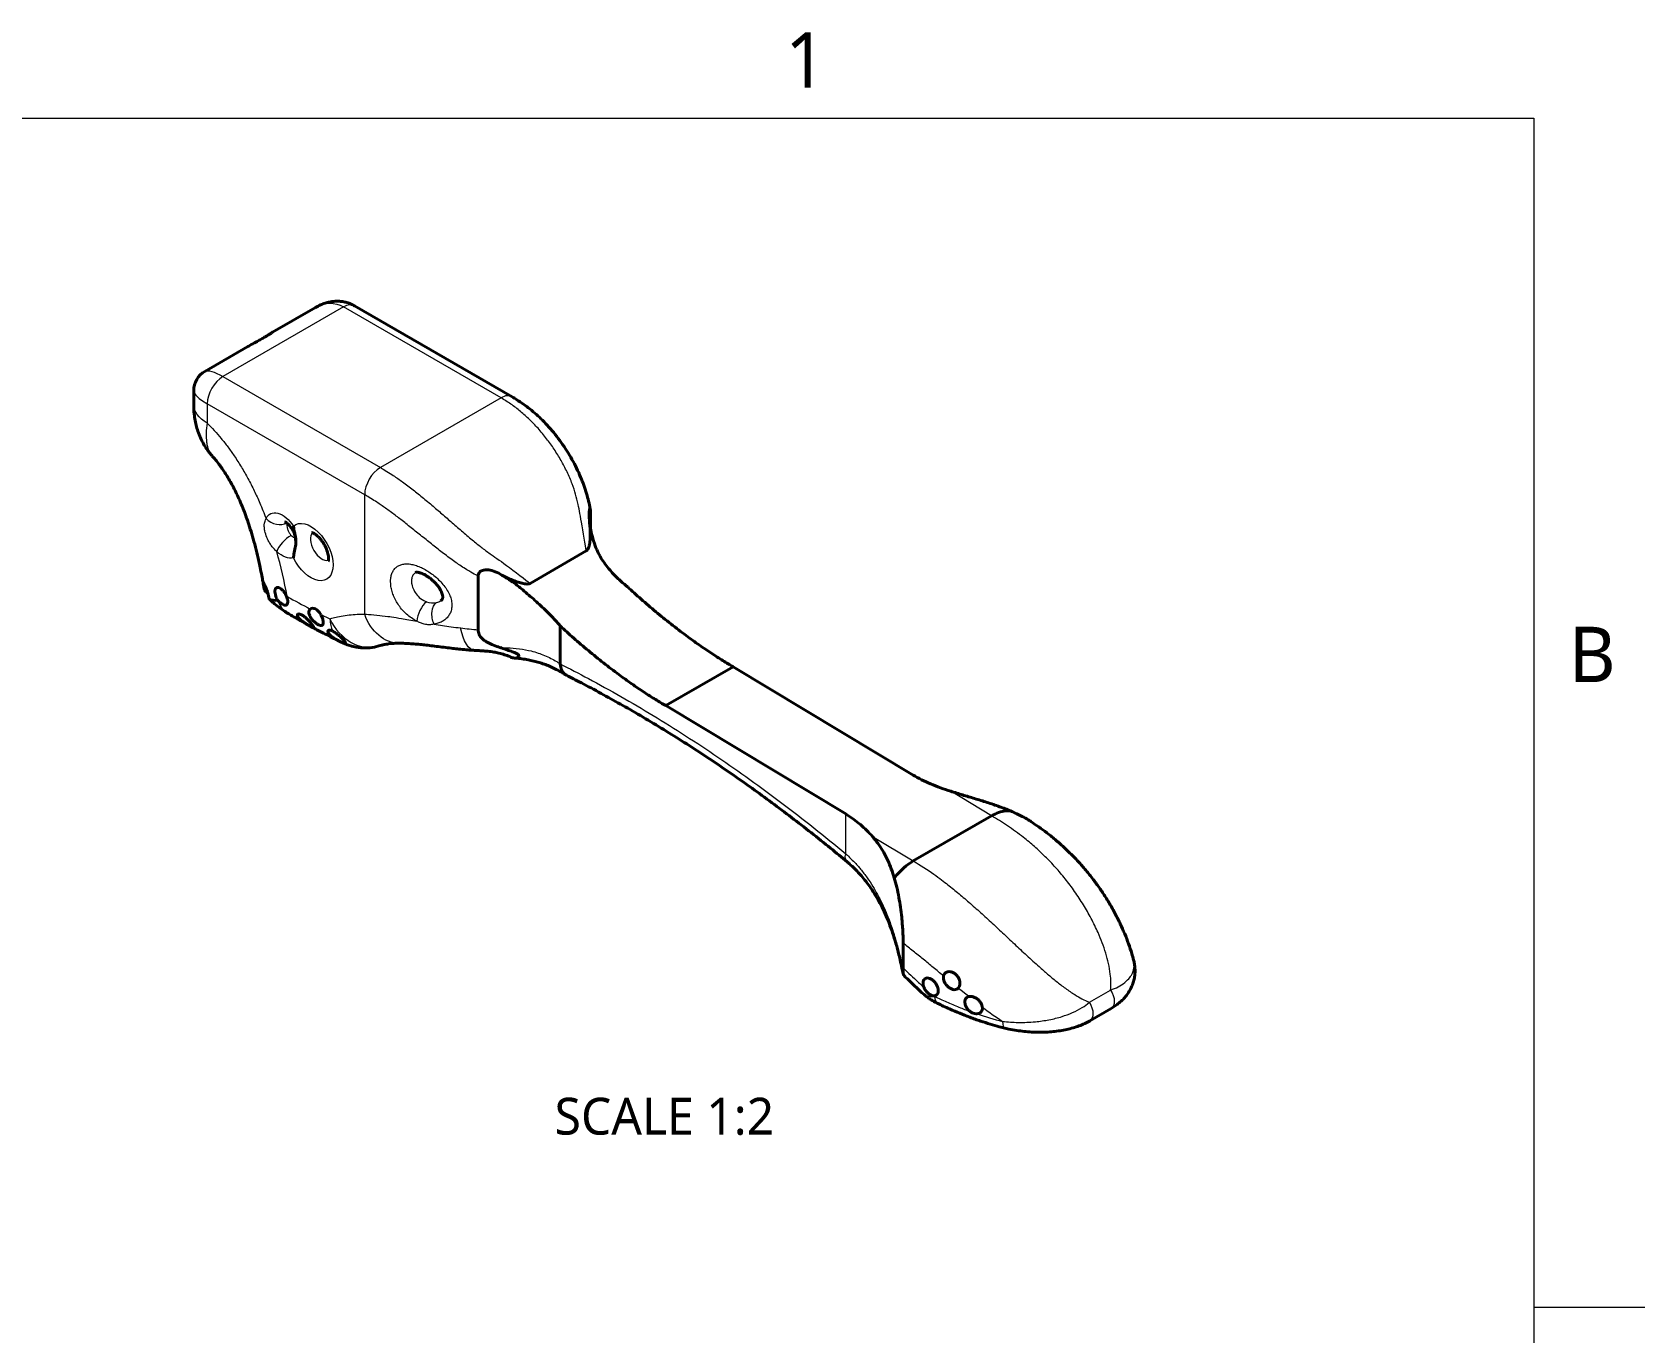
# Model space of a CAD drawing. Header units: inches. Extents: x 0 to 11, y 0 to 8.5.
# Drawn here: x 5.75 to 11, y 4.17 to 8.4 of the extents above; entities that cross this region are included whole.
import ezdxf

# ---------------------------------------------------------------- set-up
doc = ezdxf.new("R2010")
doc.units = ezdxf.units.IN
doc.header["$LTSCALE"] = 0.5
doc.header["$MEASUREMENT"] = 0
for name, color, linetype, lineweight in [('ANNOTATION_TEXT', 7, 'Continuous', 25), ('BORDER_FRAME', 7, 'Continuous', 15), ('BORDER_ZONES', 7, 'Continuous', 15), ('TANGENT_LINES', 7, 'Continuous', 15), ('Visible', 7, 'Continuous', 40)]:
    doc.layers.add(name, color=color, linetype=linetype, lineweight=lineweight)
doc.styles.add('Onshape-Standard', font='NotoSans-Regular.ttf')
doc.styles.add('Onshape-Standard-View-Label', font='NotoSans-Regular.ttf', dxfattribs={"height": 0.12})

msp = doc.modelspace()

# ---------------------------------------------------------------- linework, layer by layer
at = {"layer": 'BORDER_FRAME'}
for p, q in [((0.399, 8.12), (10.639, 8.12)), ((10.639, 8.12), (10.639, 0.38))]:
    msp.add_line(p, q, dxfattribs=at)
at = {"layer": 'BORDER_ZONES'}
msp.add_line((10.639, 4.25), (11, 4.25), dxfattribs=at)
at = {"layer": 'TANGENT_LINES'}
for p, q in [((6.76442, 7.50602), (6.37187, 7.27939)), ((7.27707, 7.21004), (6.76442, 7.50602)), ((6.37187, 7.27939), (6.88453, 6.98341)), ((7.27707, 7.21004), (6.88453, 6.98341)), ((6.83331, 6.8947), (6.32066, 7.19068)), ((6.32066, 7.19068), (6.32066, 7.12784)), ((6.83331, 6.50611), (6.83331, 6.8947)), ((6.69024, 6.50519), (6.72004, 6.49051)), ((8.87349, 5.8496), (8.74087, 5.92941)), ((8.39902, 5.72629), (8.39902, 5.8556)), ((8.48621, 5.78238), (8.61883, 5.70258)), ((8.6864, 5.26347), (8.68828, 5.26189)), ((8.79958, 5.26112), (8.76539, 5.28869)), ((9.19214, 5.24254), (9.26152, 5.2826))]:
    msp.add_line(p, q, dxfattribs=at)
for centre, radius, start, end in [((4.823, 6.22956), 1.78973, 10.75932, 15.57392), ((7.52982, 8.20478), 1.89552, 239.97231, 242.55704), ((7.05464, 6.60238), 0.0597, 250.02915, 282.35063), ((7.05553, 6.59507), 0.05238, 283.10341, 299.78825), ((7.35642, 8.20925), 1.76087, 263.11883, 264.98761), ((9.13641, 6.1143), 0.96088, 251.14964, 256.35019), ((9.56067, 6.17547), 1.18898, 232.9143, 236.8011)]:
    msp.add_arc(centre, radius, start, end, dxfattribs=at)
at = {"layer": 'TANGENT_LINES', "extrusion": (0, 0, -1)}
for centre, major_axis, ratio, start_param, end_param in [((6.70957, 7.35188), (-0.02389, -0.16499), 0.7090868, 2.632025, 3.4174231), ((6.42673, 7.18858), (-0.11636, 0.10545), 0.2543622, 6.366101, 7.1501461), ((6.42673, 7.18908), (0.15, 0), 0.5773503, 2.3561945, 3.1415927), ((6.56562, 6.76193), (-0.04053, 0.0702), 0.5773503, 12.1553035, 14.0297617), ((6.65819, 6.70812), (-0.05112, 0.08854), 0.5773503, 12.452123, 17.3998395), ((6.56562, 6.76193), (-0.04053, 0.0702), 0.5773503, 9.5390155, 10.5407679), ((7.08471, 6.49847), (0.00865, -0.04925), 0.6381342, 1.1556945, 2.8505054), ((6.94645, 6.57143), (-0.00062, -0.16), 0.7739018, 12.5625809, 13.7136412), ((7.19999, 6.54791), (-0.00862, -0.15977), 0.3756585, 12.5639305, 13.5423531), ((8.45206, 5.75691), (-0.04807, -0.05757), 0.4378321, 0.0111119, 0.6973301), ((9.23808, 5.26559), (-0.025, 0.0433), 0.5773503, 1.5105358, 3.1415927), ((9.16869, 5.22553), (-0.025, 0.0433), 0.5773503, 1.5105358, 3.1424879)]:
    msp.add_ellipse(centre, major_axis=major_axis, ratio=ratio, start_param=start_param, end_param=end_param, dxfattribs=at)
at = {"layer": 'TANGENT_LINES'}
for centre, major_axis, ratio, start_param, end_param in [((6.76442, 7.44689), (0.03621, 0.06272), 0.5773503, 12.5663706, 13.3517688), ((6.37187, 7.22025), (0.03621, 0.06272), 0.5773503, 0.7853982, 2.3561945), ((6.42673, 7.18858), (-0.1495, 0.04805), 0.2543622, 6.3658526, 7.1501461), ((7.27707, 7.15091), (0.03621, 0.06272), 0.5773503, 0, 0.7853982), ((6.88453, 6.92427), (0.03621, 0.06272), 0.5773503, 0.7853982, 2.3561945), ((6.54763, 6.83734), (-0.04604, 0.01949), 0.7484783, 1.0564321, 2.6272284), ((6.69354, 6.72853), (0.02612, -0.04524), 0.5773503, 9.5629917, 12.434451), ((6.58237, 6.73048), (0.03488, 0.03582), 0.3586775, 0.9039581, 2.4747544), ((6.60098, 6.78234), (0.01553, -0.0269), 0.5773503, 11.4503807, 12.1019137), ((6.66119, 6.64871), (0.08336, 0.13657), 0.5605902, 2.6632192, 3.1423041), ((7.03184, 6.50692), (0.0215, 0.04514), 0.4322986, 0.7508784, 2.3102498), ((6.83317, 6.55583), (0.06978, 0.14398), 0.6216917, 2.312809, 2.6360462), ((6.83317, 6.55583), (-0.04645, 0.15311), 0.8091981, 1.7572715, 3.1402124), ((8.72038, 5.28402), (0.02176, 0.04502), 0.5241935, 2.3157804, 3.1422495), ((8.92894, 5.2072), (0.01173, 0.0486), 0.3149548, 2.2247248, 3.1451999)]:
    msp.add_ellipse(centre, major_axis=major_axis, ratio=ratio, start_param=start_param, end_param=end_param, dxfattribs=at)
for points, knots in [([(7.55473, 6.71168), (7.55473, 6.71168), (7.55473, 6.71172), (7.53937, 6.80327), (7.52944, 6.8594), (7.52051, 6.89649), (7.50911, 6.93018), (7.49251, 6.96923), (7.47313, 7.00632), (7.45061, 7.043), (7.42615, 7.07726), (7.398, 7.11112), (7.37016, 7.13991), (7.34079, 7.16617), (7.30963, 7.19013), (7.28787, 7.20344), (7.27707, 7.21004)], [0, 0, 0, 0, 0.0003885, 0.1052266, 0.2011797, 0.2690887, 0.337166, 0.4119133, 0.4865371, 0.5616517, 0.6363649, 0.7124755, 0.7852173, 0.857161, 0.9291064, 1, 1, 1, 1]), ([(6.32066, 7.12784), (6.31921, 7.11705), (6.3164, 7.09609), (6.31812, 7.06635), (6.32093, 7.05263), (6.32477, 7.0402), (6.33008, 7.02948), (6.33433, 7.02423), (6.33636, 7.02173)], [0, 0, 0, 0, 0.2292642, 0.4454202, 0.5942879, 0.7364787, 0.8745091, 1, 1, 1, 1]), ([(6.32066, 7.12784), (6.32845, 7.11989), (6.34411, 7.10391), (6.36631, 7.07815), (6.38839, 7.04997), (6.40914, 7.02089), (6.43253, 6.98442), (6.45371, 6.94738), (6.47405, 6.90742), (6.49246, 6.86752), (6.50543, 6.83439), (6.51227, 6.81693)], [0, 0, 0, 0, 0.1007395, 0.2024608, 0.3062857, 0.4106674, 0.5250653, 0.6395918, 0.7555573, 0.871162, 1, 1, 1, 1]), ([(6.88453, 6.98341), (6.88453, 6.98341), (6.88455, 6.98339), (6.92175, 6.96112), (6.94763, 6.9429), (6.98303, 6.91699), (7.01606, 6.89075), (7.0517, 6.86107), (7.08464, 6.83263), (7.11819, 6.8033), (7.1521, 6.77368), (7.18694, 6.74425), (7.21593, 6.72103), (7.24795, 6.69765), (7.29786, 6.66461), (7.3716, 6.60599), (7.37163, 6.60596), (7.37163, 6.60596)], [0, 0, 0, 0, 0.0003496, 0.0692116, 0.1395809, 0.2122579, 0.2860831, 0.3625532, 0.4370016, 0.5119164, 0.5878706, 0.6639205, 0.7321113, 0.8000475, 0.8962164, 0.9996189, 1, 1, 1, 1]), ([(7.20257, 6.62943), (7.20257, 6.62943), (7.20254, 6.62944), (7.16036, 6.65274), (7.13254, 6.67238), (7.09427, 6.70006), (7.05967, 6.72722), (7.02419, 6.75565), (6.98975, 6.78344), (6.95523, 6.81069), (6.92506, 6.83372), (6.89299, 6.85666), (6.86841, 6.87374), (6.83334, 6.89469), (6.83331, 6.8947), (6.83331, 6.8947)], [0, 0, 0, 0, 0.0004837, 0.0917079, 0.1835181, 0.2782384, 0.3727882, 0.4677999, 0.5622014, 0.6556661, 0.7433482, 0.8297506, 0.9155946, 0.9995612, 1, 1, 1, 1]), ([(6.54702, 6.71006), (6.54375, 6.71311), (6.5371, 6.71932), (6.52821, 6.73069), (6.52092, 6.74283), (6.51482, 6.75398), (6.5082, 6.77618), (6.5077, 6.77942), (6.50619, 6.79188), (6.50644, 6.80207), (6.5102, 6.81167), (6.51227, 6.81693)], [0, 0, 0, 0, 0.1141818, 0.2324339, 0.3467677, 0.4635395, 0.6088062, 0.669224, 0.7745891, 0.8764309, 1, 1, 1, 1]), ([(6.58053, 6.80341), (6.58003, 6.80163), (6.57892, 6.7977), (6.58032, 6.78916), (6.58327, 6.77991), (6.58739, 6.77024), (6.59171, 6.76504), (6.59385, 6.76247)], [0, 0, 0, 0, 0.1613507, 0.3568906, 0.5688066, 0.7863803, 1, 1, 1, 1]), ([(7.00294, 6.48337), (7.00249, 6.48357), (7.0007, 6.48438), (6.98375, 6.49373), (6.96988, 6.50516), (6.95626, 6.5187), (6.9442, 6.53426), (6.93455, 6.55008), (6.92658, 6.56714), (6.92122, 6.58394), (6.91777, 6.60022), (6.9175, 6.62165), (6.92039, 6.6348), (6.9256, 6.6471), (6.933, 6.65655), (6.94284, 6.66386), (6.95433, 6.66829), (6.96773, 6.67008), (6.98213, 6.66914), (6.99784, 6.66556), (7.01391, 6.6596), (7.03061, 6.6512), (7.04692, 6.64088), (7.0631, 6.6284), (7.07786, 6.61471), (7.09158, 6.59903), (7.10248, 6.5836), (7.11116, 6.56575), (7.11597, 6.55265), (7.11722, 6.535), (7.11721, 6.53454), (7.11612, 6.51916), (7.11136, 6.50802), (7.10405, 6.49644), (7.09416, 6.48714), (7.08231, 6.47972), (7.06811, 6.47489), (7.06205, 6.47396), (7.05944, 6.47356)], [0, 0, 0, 0, 0.0102628, 0.0411263, 0.0729981, 0.1042787, 0.1362244, 0.1672837, 0.1985196, 0.2285345, 0.2581979, 0.291306, 0.317898, 0.3437998, 0.3686649, 0.393634, 0.4187772, 0.4451096, 0.4724277, 0.5012682, 0.5311041, 0.5622038, 0.593904, 0.6264151, 0.6588384, 0.691597, 0.7231582, 0.7546319, 0.7834667, 0.8120094, 0.8180293, 0.8447784, 0.8714286, 0.8975738, 0.9239803, 0.9511436, 0.9789111, 1, 1, 1, 1]), ([(7.00022, 6.64257), (7.00018, 6.64255), (6.99981, 6.64239), (6.98793, 6.63283), (6.98578, 6.61887), (6.98558, 6.6071), (6.99013, 6.58866), (7.00064, 6.57124), (7.01277, 6.55682), (7.03276, 6.5467), (7.03401, 6.54634), (7.03425, 6.54627)], [0, 0, 0, 0, 0.0166157, 0.1376735, 0.2638927, 0.3758578, 0.5176625, 0.6652187, 0.8150942, 0.9649912, 1, 1, 1, 1]), ([(6.72004, 6.49051), (6.72441, 6.49184), (6.73638, 6.49547), (6.78473, 6.50519), (6.81701, 6.5058), (6.83331, 6.50611)], [0, 0, 0, 0, 0.2217328, 0.606909, 1, 1, 1, 1]), ([(6.83331, 6.50611), (6.83331, 6.50611), (6.83334, 6.50611), (6.89653, 6.50102), (6.91938, 6.49706), (6.95427, 6.49191), (6.98553, 6.48642), (7.00294, 6.48337)], [0, 0, 0, 0, 0.0010627, 0.2932116, 0.5070591, 0.725347, 1, 1, 1, 1]), ([(7.05944, 6.47356), (7.05576, 6.4727), (7.04826, 6.47096), (7.03551, 6.47155), (7.02665, 6.47324), (7.01448, 6.47706), (7.00683, 6.48124), (7.00294, 6.48337)], [0, 0, 0, 0, 0.1984893, 0.4044515, 0.5807967, 0.7867782, 1, 1, 1, 1]), ([(7.05944, 6.47356), (7.0685, 6.47206), (7.08676, 6.46905), (7.11496, 6.4648), (7.13516, 6.46233), (7.14545, 6.46106)], [0, 0, 0, 0, 0.3253583, 0.6560905, 1, 1, 1, 1]), ([(7.27747, 6.39637), (7.28372, 6.39648), (7.29864, 6.39673), (7.3375, 6.39425), (7.37443, 6.38667), (7.39739, 6.37975), (7.41907, 6.3717), (7.43983, 6.36203), (7.45632, 6.35317), (7.46995, 6.34451), (7.46997, 6.3445), (7.46997, 6.3445)], [0, 0, 0, 0, 0.1138274, 0.2717053, 0.4276069, 0.5502087, 0.6703603, 0.7897554, 0.9070652, 0.9992592, 1, 1, 1, 1]), ([(7.46998, 6.34406), (7.50019, 6.32851), (7.56288, 6.29625), (7.66809, 6.23794), (7.77257, 6.17649), (7.87815, 6.11061), (7.98332, 6.04113), (8.0879, 5.96814), (8.19202, 5.89145), (8.29615, 5.81098), (8.36466, 5.75458), (8.39902, 5.72629)], [0, 0, 0, 0, 0.1016753, 0.2109872, 0.3211303, 0.4323161, 0.5443304, 0.6569513, 0.7703681, 0.8848079, 1, 1, 1, 1]), ([(9.26152, 5.2826), (9.26195, 5.29116), (9.26281, 5.3084), (9.26068, 5.33456), (9.25479, 5.36902), (9.24588, 5.40227), (9.23402, 5.437), (9.2206, 5.47018), (9.19825, 5.51676), (9.17323, 5.56032), (9.14482, 5.60365), (9.11411, 5.64456), (9.08246, 5.68188), (9.04931, 5.71679), (9.01335, 5.75017), (8.9769, 5.78029), (8.92557, 5.81813), (8.89076, 5.83917), (8.87349, 5.8496)], [0, 0, 0, 0, 0.0475729, 0.0958073, 0.1512748, 0.2069934, 0.2634357, 0.3199354, 0.3873294, 0.4546285, 0.5222849, 0.5896779, 0.6554737, 0.7208791, 0.7863381, 0.8512521, 0.9262131, 1, 1, 1, 1]), ([(8.39902, 5.72629), (8.39902, 5.72629), (8.39905, 5.72627), (8.42908, 5.69831), (8.44688, 5.677), (8.46987, 5.64707), (8.48855, 5.61896), (8.5189, 5.5642), (8.54158, 5.50875), (8.55571, 5.46665), (8.56847, 5.42502), (8.5795, 5.37356), (8.58596, 5.34342)], [0, 0, 0, 0, 0.0005321, 0.0972598, 0.1928995, 0.2886863, 0.3835985, 0.5116422, 0.6388806, 0.7449151, 0.8506037, 1, 1, 1, 1]), ([(8.61883, 5.70258), (8.61883, 5.70258), (8.61887, 5.70256), (8.67865, 5.6665), (8.72033, 5.63429), (8.75899, 5.60342), (8.79585, 5.5721), (8.83352, 5.53888), (8.87135, 5.50441), (8.90965, 5.46874), (8.94845, 5.43231), (8.9873, 5.39591), (9.0279, 5.35899), (9.0556, 5.33478), (9.08457, 5.31067), (9.11349, 5.28822), (9.14422, 5.26736), (9.16747, 5.25367), (9.18393, 5.24625), (9.19214, 5.24254)], [0, 0, 0, 0, 0.000288, 0.0726778, 0.1467634, 0.2103404, 0.2747766, 0.3404971, 0.4068638, 0.4739656, 0.541466, 0.6097754, 0.6782294, 0.7346031, 0.7909042, 0.8475492, 0.9038782, 0.9520499, 1, 1, 1, 1]), ([(8.71734, 5.32835), (8.70623, 5.33758), (8.68411, 5.35596), (8.65137, 5.38295), (8.61868, 5.40945), (8.59706, 5.42629), (8.58632, 5.43466)], [0, 0, 0, 0, 0.2531096, 0.5039973, 0.753601, 1, 1, 1, 1]), ([(8.58632, 5.35399), (8.58632, 5.35399), (8.58635, 5.35397), (8.62693, 5.31563), (8.64492, 5.29962), (8.65352, 5.29196)], [0, 0, 0, 0, 0.0024452, 0.5227111, 1, 1, 1, 1]), ([(9.26152, 5.2826), (9.26987, 5.28584), (9.28641, 5.29225), (9.30765, 5.30585), (9.324, 5.32265), (9.33042, 5.3333), (9.33568, 5.34329), (9.33976, 5.36509), (9.3374, 5.37524), (9.33632, 5.37987)], [0, 0, 0, 0, 0.1699909, 0.3367653, 0.4949743, 0.6084493, 0.7184716, 0.8717316, 1, 1, 1, 1]), ([(8.65405, 5.26785), (8.65414, 5.26775), (8.65459, 5.26721), (8.66496, 5.26239), (8.67471, 5.26185), (8.68359, 5.26187), (8.68828, 5.26189)], [0, 0, 0, 0, 0.0711542, 0.3659582, 0.6657511, 1, 1, 1, 1]), ([(8.68828, 5.26189), (8.70114, 5.25581), (8.72699, 5.24358), (8.76739, 5.22644), (8.79203, 5.21719), (8.80399, 5.2127)], [0, 0, 0, 0, 0.3375504, 0.6785716, 1, 1, 1, 1]), ([(8.90965, 5.18057), (8.9181, 5.17968), (8.93511, 5.17789), (8.96103, 5.17683), (8.98954, 5.17727), (9.0163, 5.17875), (9.06025, 5.18509), (9.08201, 5.1903), (9.10444, 5.19625), (9.13796, 5.20836), (9.16888, 5.22415), (9.18463, 5.2366), (9.19214, 5.24254)], [0, 0, 0, 0, 0.0932231, 0.1876424, 0.2847707, 0.3825759, 0.5049752, 0.5927278, 0.6800178, 0.7905703, 0.9001269, 1, 1, 1, 1])]:
    msp.add_open_spline(points, degree=3, knots=knots, dxfattribs=at)
at = {"layer": 'Visible'}
for p, q in [((7.31329, 7.21363), (6.80063, 7.50961)), ((6.67335, 7.50418), (6.53331, 7.42332)), ((6.45287, 7.37688), (6.31294, 7.29609)), ((6.27673, 7.23337), (6.27673, 7.18908)), ((7.56805, 6.78629), (7.56805, 6.84044)), ((7.56663, 6.79311), (7.56773, 6.7863)), ((7.55473, 6.71168), (7.37163, 6.60596)), ((7.20257, 6.45511), (7.20257, 6.62943)), ((6.50279, 6.60823), (6.50528, 6.59422)), ((6.50698, 6.58433), (6.5073, 6.58257)), ((6.52559, 6.55206), (6.5219, 6.556)), ((6.52517, 6.55246), (6.52911, 6.54881)), ((6.54902, 6.55211), (6.55195, 6.54898)), ((7.46997, 6.3445), (7.46997, 6.46794)), ((7.46997, 6.3445), (7.46998, 6.34406)), ((7.49034, 6.30716), (7.48795, 6.30847)), ((8.03261, 6.33481), (7.81317, 6.20811)), ((8.03261, 6.33481), (8.61847, 5.98229)), ((7.81317, 6.20811), (8.39902, 5.8556)), ((8.87349, 5.8496), (8.61883, 5.70258)), ((8.58632, 5.35399), (8.58632, 5.43466)), ((8.58596, 5.34342), (8.58632, 5.35399)), ((8.7618, 5.28578), (8.76539, 5.28869)), ((8.79958, 5.26112), (8.79495, 5.25929)), ((9.19369, 5.18223), (9.26308, 5.22229))]:
    msp.add_line(p, q, dxfattribs=at)
for centre, radius, start, end in [((7.83743, 6.83216), 0.2736, 180.54437, 188.20514), ((6.53958, 6.58276), 0.03207, 236.55071, 287.10149), ((6.83317, 6.55583), 0.16, 244.14198, 286.87577), ((7.32395, 6.39865), 0.03569, 244.67905, 264.57442), ((8.60576, 5.34033), 0.01982, 191.61444, 226.76758), ((10.86708, 7.69267), 3.28288, 226.13206, 227.61628), ((8.82551, 5.22486), 0.0199, 271.27554, 299.5027)]:
    msp.add_arc(centre, radius, start, end, dxfattribs=at)
at = {"layer": 'Visible', "extrusion": (0, 0, -1)}
msp.add_ellipse((6.34915, 7.23337), major_axis=(-0.07243, 0), ratio=1, start_param=12.5635916, end_param=13.6193962, dxfattribs=at)
at = {"layer": 'Visible'}
for centre, major_axis, ratio, start_param, end_param in [((7.27707, 7.15091), (0.03621, 0.06272), 0.5773503, 12.5498329, 12.5663706), ((6.67412, 6.49558), (0.01625, -0.02815), 0.5773503, 1.5789879, 3.2483342), ((6.83317, 6.55583), (0.06978, 0.14398), 0.6216917, 3.1217795, 3.1415927)]:
    msp.add_ellipse(centre, major_axis=major_axis, ratio=ratio, start_param=start_param, end_param=end_param, dxfattribs=at)
for points, knots in [([(6.80063, 7.50961), (6.79687, 7.51162), (6.78917, 7.51574), (6.77569, 7.52045), (6.7619, 7.52343), (6.74773, 7.52469), (6.73335, 7.52424), (6.71891, 7.52215), (6.70401, 7.51814), (6.6904, 7.5132), (6.67534, 7.50538), (6.67317, 7.50408), (6.67253, 7.5037)], [0, 0, 0, 0, 0.0996952, 0.2041407, 0.3082903, 0.4125678, 0.5174314, 0.6233782, 0.7309276, 0.8405821, 0.9527636, 1, 1, 1, 1]), ([(6.4529, 7.3769), (6.45492, 7.37806), (6.46024, 7.38112), (6.47969, 7.39178), (6.49263, 7.39885), (6.50576, 7.40635), (6.51633, 7.41274), (6.5255, 7.41858), (6.53099, 7.4219), (6.53364, 7.42351)], [0, 0, 0, 0, 0.1134438, 0.2991124, 0.4561729, 0.608211, 0.7482351, 0.8782461, 1, 1, 1, 1]), ([(7.56757, 6.84867), (7.56589, 6.85695), (7.56251, 6.87366), (7.55581, 6.89905), (7.54678, 6.9261), (7.53642, 6.9525), (7.52326, 6.98137), (7.50835, 7.0097), (7.49171, 7.03764), (7.47331, 7.06506), (7.45387, 7.09078), (7.43353, 7.11494), (7.41198, 7.13764), (7.39281, 7.15585), (7.37091, 7.17414), (7.35083, 7.1891), (7.32851, 7.20406), (7.31824, 7.21036), (7.31367, 7.21316)], [0, 0, 0, 0, 0.0590804, 0.1191948, 0.181641, 0.2442013, 0.3101367, 0.3765966, 0.4434606, 0.5108524, 0.5773913, 0.6434894, 0.7088525, 0.7693813, 0.8314951, 0.8909661, 0.951455, 1, 1, 1, 1]), ([(6.27673, 7.1891), (6.27672, 7.18906), (6.27671, 7.18855), (6.27736, 7.16187), (6.28027, 7.1422), (6.28459, 7.12055), (6.29034, 7.10099), (6.29831, 7.08022), (6.30831, 7.06051), (6.31814, 7.04454), (6.32982, 7.02911), (6.33433, 7.02401), (6.33619, 7.02191)], [0, 0, 0, 0, 0.0127671, 0.1336765, 0.2530595, 0.3660507, 0.4775423, 0.5937907, 0.7091571, 0.8174666, 0.924927, 1, 1, 1, 1]), ([(6.33615, 7.02173), (6.33818, 7.01944), (6.34287, 7.01414), (6.35365, 7.00098), (6.36429, 6.98685), (6.37525, 6.97116), (6.38587, 6.95461), (6.39625, 6.93698), (6.40634, 6.91839), (6.41659, 6.89786), (6.42676, 6.87564), (6.43686, 6.85152), (6.44679, 6.8255), (6.45651, 6.79743), (6.46594, 6.76719), (6.47544, 6.73346), (6.48473, 6.69611), (6.49288, 6.66031), (6.50172, 6.61422), (6.50257, 6.60944), (6.50279, 6.60823)], [0, 0, 0, 0, 0.0357263, 0.08239, 0.1307043, 0.1802898, 0.2307206, 0.282045, 0.3342887, 0.3886519, 0.4448426, 0.5029178, 0.5628911, 0.6247448, 0.6886334, 0.7560811, 0.8256305, 0.8981513, 0.97433, 1, 1, 1, 1]), ([(7.56754, 6.84902), (7.5675, 6.84932), (7.56743, 6.84996), (7.56637, 6.85148), (7.56547, 6.84898), (7.56431, 6.84489), (7.56383, 6.82991), (7.56384, 6.82959), (7.56384, 6.82956)], [0, 0, 0, 0, 0.101215, 0.2118284, 0.3374242, 0.5730892, 0.9539993, 1, 1, 1, 1]), ([(7.56805, 6.84044), (7.56803, 6.84252), (7.56798, 6.84608), (7.56766, 6.84816), (7.56754, 6.84902)], [0, 0, 0, 0, 0.5870385, 1, 1, 1, 1]), ([(6.5732, 6.80654), (6.57345, 6.80645), (6.57412, 6.80622), (6.57649, 6.80502), (6.57845, 6.80361), (6.57954, 6.80284)], [0, 0, 0, 0, 0.2092615, 0.563994, 1, 1, 1, 1]), ([(6.57954, 6.80284), (6.57958, 6.80281), (6.57984, 6.80262), (6.58454, 6.79877), (6.58864, 6.79433), (6.59356, 6.7882), (6.59798, 6.78137), (6.60188, 6.77398), (6.60489, 6.76668), (6.60697, 6.75975), (6.60757, 6.75629), (6.60785, 6.75471)], [0, 0, 0, 0, 0.0233377, 0.1316731, 0.2512023, 0.3786329, 0.5105795, 0.6435211, 0.7736501, 0.8969049, 1, 1, 1, 1]), ([(6.60157, 6.79272), (6.60158, 6.79269), (6.60159, 6.79236), (6.60396, 6.77523), (6.60737, 6.76312), (6.61, 6.74786), (6.60949, 6.73186), (6.60547, 6.71304), (6.60166, 6.69371), (6.6013, 6.68976), (6.60127, 6.68955), (6.60127, 6.68951)], [0, 0, 0, 0, 0.0152203, 0.1607759, 0.3031241, 0.4442269, 0.5906393, 0.7574506, 0.9213954, 0.9856159, 1, 1, 1, 1]), ([(6.66095, 6.77187), (6.66106, 6.77186), (6.66142, 6.77182), (6.6635, 6.77118), (6.66412, 6.77091), (6.66437, 6.7708)], [0, 0, 0, 0, 0.2125493, 0.6826548, 1, 1, 1, 1]), ([(7.56663, 6.79311), (7.56713, 6.78131), (7.56802, 6.76011), (7.56603, 6.73789), (7.564, 6.72743), (7.56065, 6.71743), (7.55636, 6.71263), (7.55515, 6.71192), (7.55473, 6.71168)], [0, 0, 0, 0, 0.2817452, 0.5058848, 0.662598, 0.8186534, 0.9374978, 1, 1, 1, 1]), ([(7.56773, 6.7863), (7.56932, 6.7782), (7.57273, 6.76083), (7.58337, 6.72824), (7.59328, 6.70589), (7.60543, 6.68408), (7.62011, 6.66302), (7.63613, 6.64341), (7.66141, 6.61739), (7.68006, 6.60224), (7.68942, 6.59464)], [0, 0, 0, 0, 0.1186179, 0.254453, 0.3702746, 0.4855834, 0.6026623, 0.7198444, 0.8594161, 1, 1, 1, 1]), ([(6.60785, 6.75471), (6.60789, 6.75447), (6.60801, 6.75372), (6.60841, 6.74944), (6.6082, 6.74695), (6.60809, 6.74638), (6.60805, 6.74618)], [0, 0, 0, 0, 0.1752158, 0.5565785, 0.8492941, 1, 1, 1, 1]), ([(6.66437, 6.7708), (6.66517, 6.77045), (6.66706, 6.76961), (6.67177, 6.76682), (6.67708, 6.76281), (6.68304, 6.7574), (6.68915, 6.75075), (6.69515, 6.74299), (6.70074, 6.73439), (6.70566, 6.72526), (6.7097, 6.71601), (6.71275, 6.70698), (6.71473, 6.69878), (6.71574, 6.69145), (6.71581, 6.68822), (6.71584, 6.68679)], [0, 0, 0, 0, 0.0466848, 0.1109607, 0.1831696, 0.2617734, 0.3453022, 0.432286, 0.5212434, 0.6106777, 0.6990207, 0.7846233, 0.8658324, 0.9408674, 1, 1, 1, 1]), ([(6.71559, 6.68238), (6.71553, 6.68182), (6.71539, 6.68069), (6.71489, 6.67887), (6.7148, 6.67868), (6.71478, 6.67863)], [0, 0, 0, 0, 0.426437, 0.8520253, 1, 1, 1, 1]), ([(6.71584, 6.68679), (6.71582, 6.68587), (6.71579, 6.68418), (6.71566, 6.68294), (6.71559, 6.68238)], [0, 0, 0, 0, 0.5494152, 1, 1, 1, 1]), ([(6.99959, 6.64226), (6.9996, 6.64227), (6.99965, 6.64229), (7.00118, 6.64256), (7.00351, 6.6425), (7.00779, 6.642), (7.01331, 6.64066), (7.02036, 6.63812), (7.02782, 6.63465), (7.03625, 6.62986), (7.04497, 6.62388), (7.05362, 6.61694), (7.06187, 6.60914), (7.06935, 6.60081), (7.0756, 6.59252), (7.08053, 6.58436), (7.0838, 6.57754), (7.08603, 6.57121), (7.08724, 6.56549), (7.08734, 6.56261), (7.08739, 6.56129)], [0, 0, 0, 0, 0.0044715, 0.0298277, 0.0645515, 0.1095864, 0.1622369, 0.2222904, 0.2854703, 0.35381, 0.4253957, 0.4986582, 0.5728251, 0.6463965, 0.7174379, 0.7851733, 0.8455669, 0.9025193, 0.9553806, 1, 1, 1, 1]), ([(7.28446, 6.6302), (7.27794, 6.63419), (7.26477, 6.64224), (7.24207, 6.64997), (7.22581, 6.65072), (7.21714, 6.64889), (7.21066, 6.64585), (7.20583, 6.64102), (7.20316, 6.63582), (7.20277, 6.6316), (7.20257, 6.62943)], [0, 0, 0, 0, 0.1801223, 0.3634935, 0.5126473, 0.6216809, 0.7201477, 0.8165456, 0.905696, 1, 1, 1, 1]), ([(7.28446, 6.6302), (7.29438, 6.62421), (7.31432, 6.61217), (7.34248, 6.58942), (7.3623, 6.57242), (7.38239, 6.55542), (7.4024, 6.53744), (7.42134, 6.51964), (7.44686, 6.49395), (7.4623, 6.47658), (7.46997, 6.46794)], [0, 0, 0, 0, 0.1338156, 0.2690666, 0.3844361, 0.4995177, 0.615749, 0.7309919, 0.8662769, 1, 1, 1, 1]), ([(7.37163, 6.60596), (7.36963, 6.60523), (7.36545, 6.60369), (7.35724, 6.60427), (7.34923, 6.60544), (7.33216, 6.61017), (7.31644, 6.61591), (7.29632, 6.6249), (7.28446, 6.6302)], [0, 0, 0, 0, 0.113588, 0.2381805, 0.366473, 0.5497427, 0.7346472, 1, 1, 1, 1]), ([(6.50322, 6.60909), (6.50315, 6.60896), (6.50289, 6.6085), (6.50345, 6.6046), (6.50438, 6.59935), (6.50523, 6.59451), (6.50568, 6.59191)], [0, 0, 0, 0, 0.0936885, 0.3380569, 0.6445833, 1, 1, 1, 1]), ([(6.5183, 6.57382), (6.51778, 6.57557), (6.5166, 6.57959), (6.51329, 6.58885), (6.50986, 6.59706), (6.50672, 6.60367), (6.50432, 6.60839), (6.50349, 6.60892), (6.50322, 6.60909)], [0, 0, 0, 0, 0.1660212, 0.3804606, 0.5868902, 0.7755306, 0.9277831, 1, 1, 1, 1]), ([(6.50528, 6.59422), (6.506, 6.59003), (6.50686, 6.58506), (6.50694, 6.5846), (6.50695, 6.58453)], [0, 0, 0, 0, 0.8412863, 1, 1, 1, 1]), ([(6.50568, 6.59191), (6.5057, 6.59182), (6.50577, 6.59138), (6.50695, 6.58457), (6.50721, 6.5831), (6.5073, 6.58257)], [0, 0, 0, 0, 0.1415973, 0.6889727, 1, 1, 1, 1]), ([(6.5073, 6.58257), (6.50969, 6.58081), (6.51401, 6.57763), (6.51693, 6.57501), (6.51823, 6.57383)], [0, 0, 0, 0, 0.5521505, 1, 1, 1, 1]), ([(6.5219, 6.556), (6.52177, 6.55734), (6.52144, 6.56061), (6.51943, 6.5699), (6.51862, 6.57271), (6.5183, 6.57382)], [0, 0, 0, 0, 0.297509, 0.7222911, 1, 1, 1, 1]), ([(6.54591, 6.592), (6.54515, 6.59148), (6.54327, 6.59023), (6.54117, 6.58391), (6.54113, 6.57862), (6.54229, 6.56928), (6.5454, 6.55956), (6.54786, 6.55449), (6.54902, 6.55211)], [0, 0, 0, 0, 0.1100363, 0.2693327, 0.4182504, 0.6120708, 0.817619, 1, 1, 1, 1]), ([(6.57929, 6.56286), (6.57919, 6.56318), (6.57878, 6.5644), (6.57391, 6.57472), (6.56784, 6.5823), (6.56065, 6.58887), (6.55414, 6.59269), (6.54793, 6.5931), (6.54646, 6.5923), (6.54591, 6.592)], [0, 0, 0, 0, 0.0674395, 0.2566762, 0.443647, 0.6202373, 0.7790486, 0.9168803, 1, 1, 1, 1]), ([(6.57899, 6.53604), (6.57999, 6.53692), (6.58222, 6.53889), (6.58317, 6.54539), (6.58236, 6.55351), (6.58035, 6.55965), (6.57929, 6.56286)], [0, 0, 0, 0, 0.1913932, 0.427573, 0.7006169, 1, 1, 1, 1]), ([(6.57929, 6.56286), (6.57998, 6.56314), (6.58095, 6.56354), (6.58119, 6.56364), (6.58126, 6.56367)], [0, 0, 0, 0, 0.7167435, 1, 1, 1, 1]), ([(7.08739, 6.56129), (7.08739, 6.56078), (7.08737, 6.55951), (7.0867, 6.55571), (7.08558, 6.55335), (7.08372, 6.551), (7.08229, 6.55009), (7.0816, 6.54965)], [0, 0, 0, 0, 0.1609942, 0.3987325, 0.5999842, 0.8068985, 1, 1, 1, 1]), ([(6.52911, 6.54881), (6.53253, 6.54576), (6.54033, 6.53879), (6.55956, 6.52374), (6.57185, 6.51594), (6.57783, 6.51214)], [0, 0, 0, 0, 0.2856999, 0.6521409, 1, 1, 1, 1]), ([(6.55195, 6.54898), (6.55395, 6.54708), (6.55804, 6.54319), (6.56575, 6.53812), (6.57223, 6.53486), (6.57825, 6.53552), (6.57883, 6.53593), (6.57899, 6.53604)], [0, 0, 0, 0, 0.2443177, 0.4997039, 0.7311168, 0.9278104, 1, 1, 1, 1]), ([(6.57783, 6.51181), (6.58022, 6.51035), (6.58744, 6.50594), (6.62169, 6.48563), (6.65859, 6.46547), (6.66476, 6.46217), (6.66662, 6.46117)], [0, 0, 0, 0, 0.1670234, 0.5061679, 0.8513479, 1, 1, 1, 1]), ([(6.65624, 6.52256), (6.65485, 6.52088), (6.65198, 6.5174), (6.65157, 6.50948), (6.65397, 6.5009), (6.65914, 6.49196), (6.66648, 6.48348), (6.67484, 6.47636), (6.68294, 6.47161), (6.6891, 6.46896), (6.69451, 6.46974), (6.69502, 6.4701), (6.69516, 6.47019)], [0, 0, 0, 0, 0.094714, 0.1966326, 0.3074846, 0.4268331, 0.5518845, 0.6758409, 0.7895395, 0.8874273, 0.9701579, 1, 1, 1, 1]), ([(6.61563, 6.50583), (6.61506, 6.50542), (6.61371, 6.50443), (6.61379, 6.49968), (6.61713, 6.49422), (6.62412, 6.48728), (6.62759, 6.48467), (6.62913, 6.48352)], [0, 0, 0, 0, 0.124335, 0.2983433, 0.5171004, 0.7861015, 1, 1, 1, 1]), ([(6.65804, 6.47626), (6.65637, 6.47831), (6.65268, 6.48284), (6.64435, 6.49178), (6.6363, 6.49876), (6.62858, 6.50383), (6.62195, 6.5065), (6.61736, 6.50665), (6.61611, 6.50606), (6.61563, 6.50583)], [0, 0, 0, 0, 0.1540274, 0.3399943, 0.5154238, 0.6767331, 0.8191122, 0.9293997, 1, 1, 1, 1]), ([(6.62913, 6.48352), (6.63167, 6.48172), (6.63694, 6.47797), (6.64665, 6.47224), (6.65391, 6.46819), (6.66057, 6.46456), (6.66439, 6.4625), (6.6676, 6.46098), (6.66808, 6.46111), (6.66822, 6.46114)], [0, 0, 0, 0, 0.1849661, 0.3848212, 0.5594035, 0.7212937, 0.8496973, 0.9568987, 1, 1, 1, 1]), ([(6.66822, 6.46114), (6.66824, 6.46148), (6.66828, 6.46246), (6.66594, 6.46582), (6.66011, 6.47369), (6.65859, 6.47558), (6.65804, 6.47626)], [0, 0, 0, 0, 0.130647, 0.3803495, 0.7760973, 1, 1, 1, 1]), ([(6.66662, 6.46117), (6.67665, 6.45583), (6.69819, 6.44436), (6.74201, 6.42225), (6.75278, 6.41698), (6.75667, 6.41508)], [0, 0, 0, 0, 0.3578055, 0.7681757, 1, 1, 1, 1]), ([(6.69516, 6.47019), (6.69612, 6.47104), (6.69829, 6.47296), (6.69901, 6.47967), (6.69765, 6.48797), (6.69438, 6.49755), (6.69158, 6.50271), (6.69024, 6.50519)], [0, 0, 0, 0, 0.1457323, 0.3308461, 0.5476202, 0.782546, 1, 1, 1, 1]), ([(6.71548, 6.45312), (6.71463, 6.45215), (6.71274, 6.44998), (6.7149, 6.44398), (6.72203, 6.43593), (6.7316, 6.42886), (6.74291, 6.42215), (6.75212, 6.41742), (6.75536, 6.41581), (6.75668, 6.41516)], [0, 0, 0, 0, 0.0956622, 0.2128254, 0.3757007, 0.5490423, 0.7314394, 0.8906777, 1, 1, 1, 1]), ([(6.72877, 6.45087), (6.72851, 6.45101), (6.72759, 6.45147), (6.72122, 6.45448), (6.71591, 6.45343), (6.71555, 6.45318), (6.71548, 6.45312)], [0, 0, 0, 0, 0.162852, 0.5660486, 0.9069981, 1, 1, 1, 1]), ([(6.77098, 6.41011), (6.77123, 6.41052), (6.77186, 6.41156), (6.77009, 6.41504), (6.76431, 6.42249), (6.75575, 6.43109), (6.74554, 6.43994), (6.73574, 6.44701), (6.73092, 6.44968), (6.72877, 6.45087)], [0, 0, 0, 0, 0.0609904, 0.1547186, 0.311298, 0.4915168, 0.6807751, 0.8578707, 1, 1, 1, 1]), ([(6.75668, 6.41516), (6.75733, 6.41484), (6.75877, 6.41413), (6.76062, 6.41323), (6.76163, 6.41274)], [0, 0, 0, 0, 0.4573544, 1, 1, 1, 1]), ([(6.76163, 6.41274), (6.76206, 6.41254), (6.76322, 6.41199), (6.76753, 6.41004), (6.77053, 6.40984), (6.77088, 6.41005), (6.77098, 6.41011)], [0, 0, 0, 0, 0.2213344, 0.6012889, 0.8907892, 1, 1, 1, 1]), ([(6.87973, 6.40259), (6.88214, 6.40331), (6.8875, 6.40492), (6.8994, 6.40764), (6.90722, 6.40884), (6.9158, 6.41006), (6.93324, 6.41139), (6.94184, 6.4114), (6.9458, 6.41141)], [0, 0, 0, 0, 0.1438737, 0.3200267, 0.4611294, 0.6089373, 0.8198034, 1, 1, 1, 1]), ([(6.94611, 6.41123), (6.94894, 6.41122), (6.95572, 6.41122), (6.97416, 6.41056), (6.993, 6.40924), (7.01426, 6.40727), (7.03323, 6.40516), (7.05542, 6.40247), (7.07847, 6.39957), (7.10314, 6.39651), (7.12508, 6.39394), (7.14547, 6.3917), (7.16905, 6.38955), (7.1839, 6.38856), (7.18891, 6.38828), (7.19091, 6.38816)], [0, 0, 0, 0, 0.0546363, 0.13106, 0.2103718, 0.2926267, 0.3711869, 0.4554248, 0.5423465, 0.6318287, 0.7157139, 0.7974001, 0.885346, 0.9540357, 1, 1, 1, 1]), ([(7.20257, 6.45511), (7.20315, 6.45), (7.20432, 6.43971), (7.21444, 6.42689), (7.2236, 6.41972), (7.23462, 6.413), (7.25188, 6.40514), (7.27221, 6.39809), (7.27617, 6.39679), (7.27747, 6.39637)], [0, 0, 0, 0, 0.1499006, 0.3014893, 0.4312791, 0.5659141, 0.7374811, 0.9141505, 1, 1, 1, 1]), ([(7.19132, 6.38805), (7.19375, 6.38793), (7.19933, 6.38764), (7.21311, 6.38678), (7.22434, 6.38614), (7.24467, 6.38407), (7.26176, 6.38119), (7.27925, 6.37697), (7.29651, 6.37141), (7.3048, 6.36803), (7.30859, 6.36648)], [0, 0, 0, 0, 0.0918476, 0.2111656, 0.322887, 0.4686321, 0.6061335, 0.7443991, 0.8831821, 1, 1, 1, 1]), ([(7.27747, 6.39637), (7.29088, 6.39178), (7.31217, 6.38449), (7.32515, 6.37879), (7.3298, 6.37645), (7.33312, 6.3743), (7.3346, 6.37282), (7.33542, 6.37134), (7.33559, 6.36925), (7.33196, 6.36497), (7.32461, 6.36291), (7.32176, 6.36306), (7.32058, 6.36312)], [0, 0, 0, 0, 0.2468256, 0.3918461, 0.4803411, 0.558102, 0.615347, 0.6654029, 0.7190253, 0.8102946, 0.9207518, 1, 1, 1, 1]), ([(7.32048, 6.36308), (7.32363, 6.36284), (7.33115, 6.36225), (7.35097, 6.35988), (7.3695, 6.35663), (7.38798, 6.35249), (7.4053, 6.34755), (7.42183, 6.34187), (7.43925, 6.33474), (7.45682, 6.32644), (7.47667, 6.3155), (7.48453, 6.31071), (7.48792, 6.30864)], [0, 0, 0, 0, 0.0768993, 0.1829972, 0.2879466, 0.3912683, 0.4922928, 0.5918207, 0.6944522, 0.8010857, 0.914312, 1, 1, 1, 1]), ([(7.48795, 6.30847), (7.48677, 6.30923), (7.48399, 6.31102), (7.47817, 6.31704), (7.47393, 6.32479), (7.47097, 6.33376), (7.47031, 6.34057), (7.46998, 6.34406)], [0, 0, 0, 0, 0.1496788, 0.3505287, 0.5600632, 0.7742848, 1, 1, 1, 1]), ([(7.49017, 6.30702), (7.4968, 6.30369), (7.51402, 6.29502), (7.57228, 6.2648), (7.63435, 6.23093), (7.69767, 6.1952), (7.7651, 6.15563), (7.83175, 6.11496), (7.8982, 6.07288), (7.9641, 6.0296), (8.02956, 5.98507), (8.09446, 5.93938), (8.15889, 5.89248), (8.22303, 5.84424), (8.28625, 5.79516), (8.34956, 5.74447), (8.38628, 5.71402), (8.404, 5.69933)], [0, 0, 0, 0, 0.0393846, 0.1023822, 0.1694289, 0.2361184, 0.3053819, 0.3747343, 0.4441912, 0.5137739, 0.5834898, 0.653296, 0.723252, 0.7933875, 0.8637187, 0.9342616, 1, 1, 1, 1]), ([(8.61847, 5.98229), (8.62754, 5.97713), (8.64585, 5.96671), (8.67554, 5.95317), (8.70749, 5.94043), (8.7297, 5.9331), (8.74087, 5.92941)], [0, 0, 0, 0, 0.2424153, 0.4893884, 0.7431963, 1, 1, 1, 1]), ([(8.74087, 5.92941), (8.75363, 5.92545), (8.77929, 5.91749), (8.81872, 5.90586), (8.85913, 5.89338), (8.89998, 5.87965), (8.92367, 5.87014), (8.93512, 5.86554)], [0, 0, 0, 0, 0.1982197, 0.3985577, 0.6026508, 0.8079981, 1, 1, 1, 1]), ([(8.39902, 5.8556), (8.40753, 5.8502), (8.42435, 5.83952), (8.44689, 5.82168), (8.46787, 5.8026), (8.48013, 5.78908), (8.48621, 5.78238)], [0, 0, 0, 0, 0.2563404, 0.5071222, 0.7558549, 1, 1, 1, 1]), ([(8.93512, 5.86555), (8.93015, 5.86582), (8.91912, 5.86643), (8.89613, 5.86135), (8.88118, 5.85359), (8.87349, 5.8496)], [0, 0, 0, 0, 0.2856742, 0.6328929, 1, 1, 1, 1]), ([(8.93512, 5.86555), (8.94903, 5.85939), (8.97288, 5.84885), (8.99215, 5.83742), (8.99935, 5.83279), (9.00238, 5.83083)], [0, 0, 0, 0, 0.4476493, 0.7674176, 1, 1, 1, 1]), ([(9.33628, 5.38007), (9.33444, 5.38682), (9.33034, 5.40185), (9.31981, 5.43382), (9.30754, 5.46539), (9.29305, 5.49808), (9.27671, 5.53072), (9.25808, 5.56403), (9.23787, 5.59633), (9.2162, 5.6276), (9.19303, 5.65791), (9.16848, 5.68713), (9.14272, 5.71507), (9.11576, 5.7417), (9.08839, 5.76646), (9.05924, 5.79026), (9.0362, 5.80767), (9.00918, 5.82617), (9.00386, 5.82963), (9.0021, 5.83077)], [0, 0, 0, 0, 0.04819, 0.1073933, 0.1674682, 0.2284772, 0.2903656, 0.3535813, 0.4167826, 0.4798725, 0.5430684, 0.6062738, 0.669385, 0.7322684, 0.7948229, 0.8569582, 0.9138896, 0.9714708, 1, 1, 1, 1]), ([(8.55721, 5.64735), (8.55405, 5.65729), (8.54781, 5.67691), (8.53659, 5.70407), (8.52329, 5.73022), (8.50873, 5.75441), (8.49402, 5.77268), (8.48621, 5.78238)], [0, 0, 0, 0, 0.2011962, 0.3972018, 0.5914283, 0.7830236, 1, 1, 1, 1]), ([(8.4039, 5.69954), (8.40604, 5.69766), (8.41156, 5.69283), (8.42943, 5.67625), (8.4433, 5.66192), (8.45777, 5.64535), (8.47358, 5.62503), (8.48892, 5.6027), (8.50371, 5.57832), (8.51781, 5.55188), (8.53116, 5.52337), (8.54344, 5.49289), (8.55469, 5.46062), (8.56547, 5.42403), (8.57467, 5.38873), (8.58467, 5.34245), (8.58566, 5.33754), (8.58591, 5.33629)], [0, 0, 0, 0, 0.0406641, 0.1044019, 0.1635129, 0.2238012, 0.2897227, 0.3574326, 0.4267075, 0.4977519, 0.5706019, 0.6449021, 0.7210032, 0.7999818, 0.8826183, 0.9701009, 1, 1, 1, 1]), ([(8.5572, 5.64736), (8.5621, 5.65329), (8.57254, 5.66594), (8.59495, 5.68724), (8.61098, 5.69753), (8.61883, 5.70258)], [0, 0, 0, 0, 0.3101254, 0.661618, 1, 1, 1, 1]), ([(8.58632, 5.43466), (8.58625, 5.44095), (8.58611, 5.45396), (8.58504, 5.47562), (8.58344, 5.49758), (8.58138, 5.51991), (8.57745, 5.55265), (8.57238, 5.58406), (8.56578, 5.61691), (8.56004, 5.6373), (8.55721, 5.64736)], [0, 0, 0, 0, 0.1062012, 0.2192081, 0.3321894, 0.4471194, 0.5857371, 0.7238544, 0.8637076, 1, 1, 1, 1]), ([(9.26326, 5.22225), (9.26774, 5.22499), (9.27678, 5.23054), (9.28986, 5.2407), (9.30195, 5.25197), (9.31298, 5.26467), (9.32219, 5.27813), (9.32965, 5.29227), (9.33526, 5.30695), (9.33903, 5.32198), (9.34093, 5.33729), (9.34099, 5.3524), (9.33933, 5.36754), (9.33726, 5.37611), (9.33627, 5.38023)], [0, 0, 0, 0, 0.083878, 0.1695313, 0.2552969, 0.3416635, 0.4267662, 0.5109127, 0.5943436, 0.6772544, 0.7598424, 0.8419889, 0.9240825, 1, 1, 1, 1]), ([(8.58635, 5.33634), (8.58634, 5.33636), (8.58629, 5.33652), (8.58612, 5.34014), (8.58596, 5.34342)], [0, 0, 0, 0, 0.0959424, 1, 1, 1, 1]), ([(8.6581, 5.32017), (8.65809, 5.32016), (8.65794, 5.3201), (8.65201, 5.31499), (8.65085, 5.30797), (8.65126, 5.29859), (8.6528, 5.29407), (8.65352, 5.29196)], [0, 0, 0, 0, 0.0261857, 0.2555138, 0.5008416, 0.7675205, 1, 1, 1, 1]), ([(8.69307, 5.2653), (8.69435, 5.26615), (8.69724, 5.26807), (8.70027, 5.27541), (8.7007, 5.28056), (8.69947, 5.2904), (8.69528, 5.29983), (8.68904, 5.30884), (8.68129, 5.31607), (8.67299, 5.32075), (8.66472, 5.32265), (8.66025, 5.32097), (8.6581, 5.32017)], [0, 0, 0, 0, 0.0770676, 0.1725176, 0.2528335, 0.3604665, 0.4735627, 0.5887013, 0.7020093, 0.8096028, 0.9088184, 1, 1, 1, 1]), ([(8.71734, 5.32835), (8.71725, 5.32792), (8.71694, 5.32649), (8.71713, 5.3169), (8.72063, 5.30788), (8.72639, 5.29851), (8.73398, 5.29085), (8.74282, 5.28555), (8.75137, 5.28295), (8.75967, 5.2845), (8.76125, 5.28545), (8.7618, 5.28578)], [0, 0, 0, 0, 0.0525032, 0.1750458, 0.3048396, 0.4384508, 0.5718851, 0.7013339, 0.823871, 0.9387667, 1, 1, 1, 1]), ([(8.72528, 5.33975), (8.72475, 5.33948), (8.72321, 5.33869), (8.71801, 5.33244), (8.71754, 5.32956), (8.71734, 5.32835)], [0, 0, 0, 0, 0.2347431, 0.6783221, 1, 1, 1, 1]), ([(8.76539, 5.28869), (8.76685, 5.29088), (8.76989, 5.29543), (8.77096, 5.30486), (8.76944, 5.31506), (8.76503, 5.32499), (8.75832, 5.3333), (8.74991, 5.33928), (8.74072, 5.34253), (8.73118, 5.34252), (8.72712, 5.34061), (8.72528, 5.33975)], [0, 0, 0, 0, 0.1024979, 0.2129261, 0.3297901, 0.4493183, 0.5678642, 0.6839527, 0.797654, 0.9083677, 1, 1, 1, 1]), ([(8.65352, 5.29196), (8.65503, 5.28871), (8.65804, 5.28218), (8.6652, 5.27392), (8.67287, 5.26746), (8.68113, 5.26365), (8.68482, 5.26352), (8.6864, 5.26347)], [0, 0, 0, 0, 0.2187176, 0.4382571, 0.6515391, 0.8497714, 1, 1, 1, 1]), ([(8.65424, 5.26763), (8.65482, 5.2671), (8.65659, 5.26548), (8.66662, 5.25752), (8.67688, 5.25063), (8.69327, 5.24155), (8.69724, 5.23966), (8.69867, 5.23898)], [0, 0, 0, 0, 0.1095499, 0.3324277, 0.5725083, 0.8469358, 1, 1, 1, 1]), ([(8.6864, 5.26347), (8.68819, 5.26374), (8.69115, 5.26419), (8.69253, 5.26498), (8.69307, 5.2653)], [0, 0, 0, 0, 0.6056541, 1, 1, 1, 1]), ([(8.79495, 5.25929), (8.79494, 5.25929), (8.79486, 5.25926), (8.78797, 5.25372), (8.78669, 5.24647), (8.78702, 5.23713), (8.79065, 5.22782), (8.79669, 5.21889), (8.8016, 5.21472), (8.80399, 5.2127)], [0, 0, 0, 0, 0.0097072, 0.1607685, 0.3155274, 0.4794963, 0.6524373, 0.8312444, 1, 1, 1, 1]), ([(8.84371, 5.22698), (8.84299, 5.23016), (8.84152, 5.23663), (8.83584, 5.24576), (8.82816, 5.25349), (8.81885, 5.25905), (8.8087, 5.26216), (8.80255, 5.26146), (8.79958, 5.26112)], [0, 0, 0, 0, 0.1630849, 0.3325319, 0.5041505, 0.6755792, 0.8434935, 1, 1, 1, 1]), ([(8.6986, 5.239), (8.69947, 5.23858), (8.703, 5.23685), (8.73903, 5.21993), (8.76941, 5.2071), (8.80255, 5.19393), (8.83827, 5.18127), (8.86825, 5.17171), (8.89824, 5.16323), (8.91137, 5.15999), (8.91716, 5.15857)], [0, 0, 0, 0, 0.0481263, 0.1952913, 0.3391632, 0.480525, 0.6274559, 0.7631484, 0.8956121, 1, 1, 1, 1]), ([(8.80399, 5.2127), (8.80697, 5.21069), (8.81279, 5.20678), (8.82302, 5.20482), (8.8252, 5.20493), (8.82595, 5.20496)], [0, 0, 0, 0, 0.4081874, 0.7978069, 1, 1, 1, 1]), ([(8.83531, 5.20754), (8.83682, 5.20853), (8.84014, 5.21071), (8.84376, 5.21819), (8.84406, 5.2234), (8.84382, 5.22587), (8.84371, 5.22698)], [0, 0, 0, 0, 0.2541474, 0.5576348, 0.8011275, 1, 1, 1, 1]), ([(8.91722, 5.15861), (8.91955, 5.15805), (8.92586, 5.15652), (8.95045, 5.15154), (8.97354, 5.14829), (8.99803, 5.14594), (9.02191, 5.14491), (9.04556, 5.14508), (9.06883, 5.14648), (9.0913, 5.14907), (9.11312, 5.15286), (9.13393, 5.15777), (9.15414, 5.16411), (9.1716, 5.17071), (9.1897, 5.17978), (9.19274, 5.18155), (9.1937, 5.18211)], [0, 0, 0, 0, 0.0467703, 0.1269592, 0.2069215, 0.2864995, 0.3655801, 0.4440933, 0.5220681, 0.5989013, 0.674831, 0.7496782, 0.8233198, 0.8955054, 0.9669595, 1, 1, 1, 1])]:
    msp.add_open_spline(points, degree=3, knots=knots, dxfattribs=at)
for points in [[(7.68942, 6.59464), (7.85805, 6.4356), (8.03261, 6.33481)], [(7.46997, 6.46794), (7.6386, 6.3089), (7.81317, 6.20811)]]:
    msp.add_rational_spline(points, [0.849459700621, 0.781490032114, 1], degree=2, dxfattribs=at)

# ---------------------------------------------------------------- texts
at = {"layer": 'ANNOTATION_TEXT', "color": 7, "insert": (7.8088, 4.93186), "char_height": 0.12, "attachment_point": 2, "style": 'Onshape-Standard-View-Label'}
msp.add_mtext('SCALE 1:2', dxfattribs=at)
at = {"layer": 'BORDER_ZONES', "char_height": 0.18, "attachment_point": 5, "style": 'Onshape-Standard'}
for s, insert in [('1', (8.269, 8.31)), ('B', (10.829, 6.375))]:
    msp.add_mtext(s, dxfattribs=dict(at, insert=insert))

doc.saveas('drawing.dxf')
